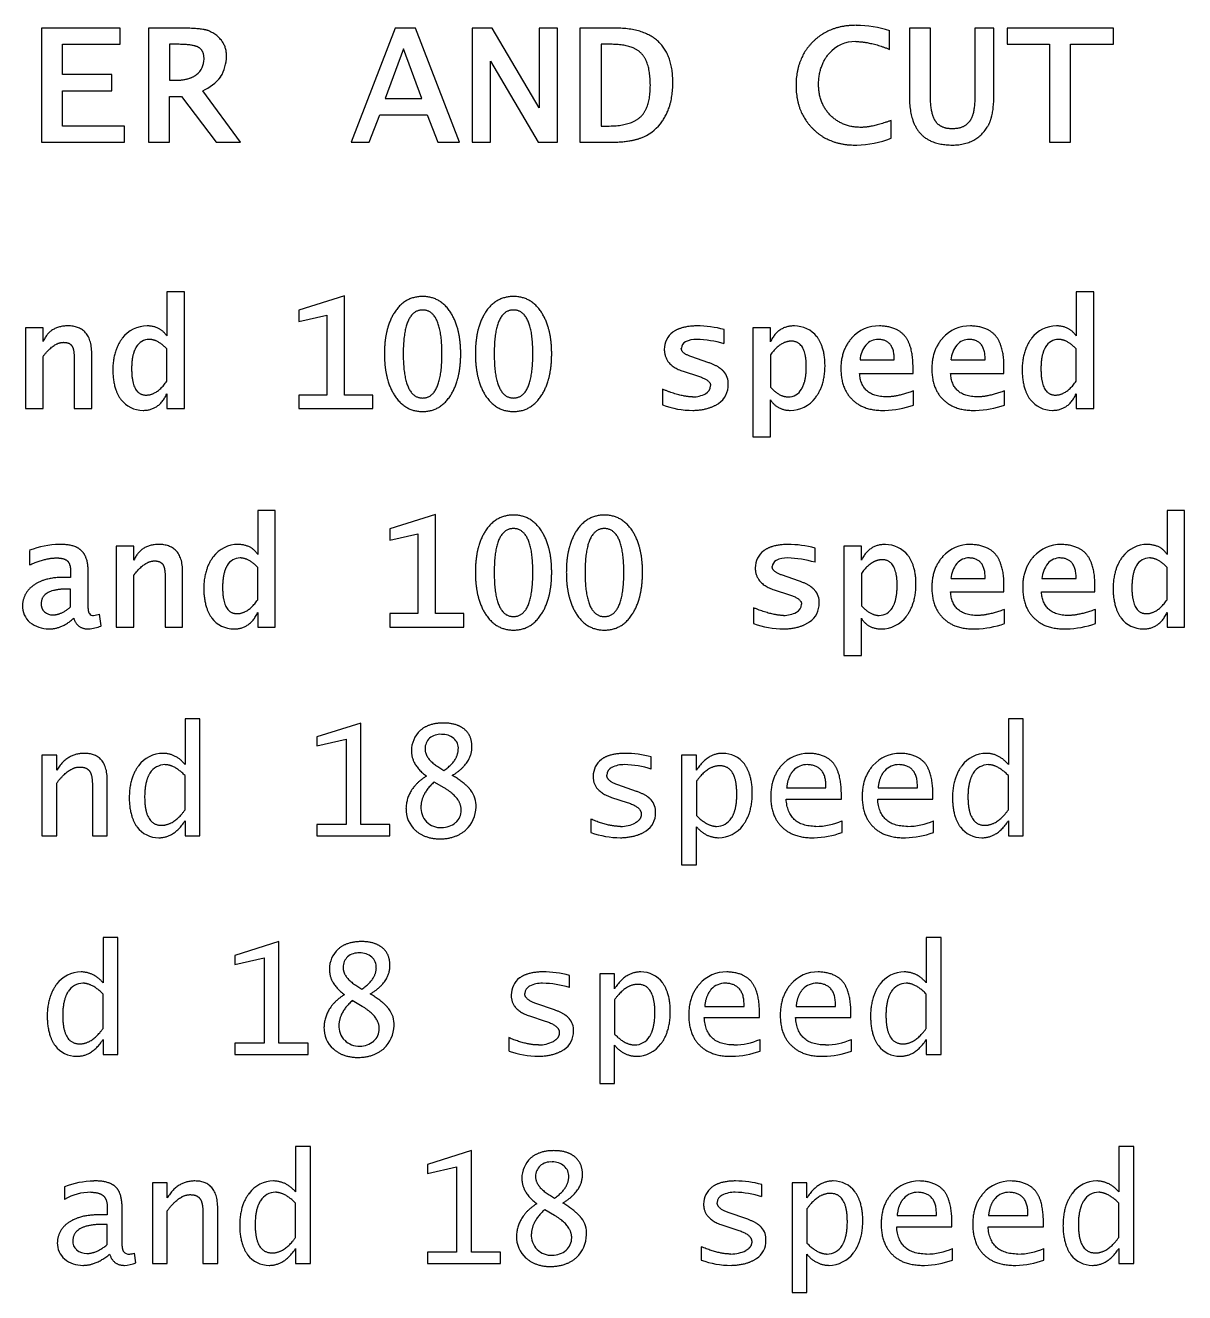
# Model space of a CAD drawing. Extents: x 49 to 1952, y 75 to 1350.
# Drawn here: x 1416.8 to 1538.7, y 977.9 to 1111.3 of the extents above; entities that cross this region are included whole.
import ezdxf

# ---------------------------------------------------------------- set-up
doc = ezdxf.new("R2010")
doc.units = 0
doc.header["$MEASUREMENT"] = 0
doc.layers.add('INSTRUCTIONS', color=98, linetype='Continuous')

msp = doc.modelspace()

# ---------------------------------------------------------------- linework, layer by layer
at = {"layer": 'INSTRUCTIONS'}
for p, q in [((1426.74, 1111), (1418.44, 1111)), ((1418.44, 1111), (1418.44, 1099)), ((1426.74, 1109.3), (1426.74, 1111)), ((1433.19, 1111), (1429.7, 1111)), ((1429.7, 1111), (1429.7, 1099)), ((1455.68, 1111), (1451.04, 1099)), ((1457.8, 1111), (1455.68, 1111)), ((1462.44, 1099), (1457.8, 1111)), ((1465.86, 1111), (1463.78, 1111)), ((1463.78, 1111), (1463.78, 1099)), ((1470.81, 1102.62), (1465.86, 1111)), ((1472.74, 1111), (1470.81, 1111)), ((1470.81, 1111), (1470.81, 1102.62)), ((1472.74, 1099), (1472.74, 1111)), ((1478.85, 1111), (1475.11, 1111)), ((1475.11, 1111), (1475.11, 1099)), ((1509.78, 1111), (1509.78, 1103.81)), ((1512, 1111), (1509.78, 1111)), ((1512, 1103.78), (1512, 1111)), ((1518.67, 1111), (1516.67, 1111)), ((1516.67, 1111), (1516.67, 1103.82)), ((1518.67, 1104.09), (1518.67, 1111)), ((1531.26, 1111), (1520.07, 1111)), ((1520.07, 1111), (1520.07, 1109.3)), ((1531.26, 1109.3), (1531.26, 1111)), ((1507.7, 1108.77), (1507.7, 1110.72)), ((1420.67, 1106.11), (1420.67, 1109.3)), ((1420.67, 1109.3), (1426.74, 1109.3)), ((1432.8, 1109.3), (1431.93, 1109.3)), ((1431.93, 1109.3), (1431.93, 1105.52)), ((1456.56, 1108.81), (1454.63, 1103.59)), ((1458.48, 1103.59), (1456.56, 1108.81)), ((1478.49, 1109.3), (1477.33, 1109.3)), ((1477.33, 1109.3), (1477.33, 1100.7)), ((1520.07, 1109.3), (1524.52, 1109.3)), ((1524.52, 1109.3), (1524.52, 1099)), ((1526.74, 1099), (1526.74, 1109.3)), ((1526.74, 1109.3), (1531.26, 1109.3)), ((1465.7, 1099), (1465.7, 1107.53)), ((1465.7, 1107.53), (1470.72, 1099)), ((1425.85, 1106.11), (1420.67, 1106.11)), ((1425.85, 1104.41), (1425.85, 1106.11)), ((1420.67, 1100.7), (1420.67, 1104.41)), ((1420.67, 1104.41), (1425.85, 1104.41)), ((1431.93, 1105.52), (1432.65, 1105.52)), ((1439.41, 1099), (1435.42, 1104.4)), ((1431.93, 1099), (1431.93, 1103.81)), ((1431.93, 1103.81), (1433.19, 1103.81)), ((1433.19, 1103.81), (1436.84, 1099)), ((1454.63, 1103.59), (1458.48, 1103.59)), ((1452.92, 1099), (1454.04, 1101.89)), ((1454.04, 1101.89), (1459.05, 1101.89)), ((1459.05, 1101.89), (1460.16, 1099)), ((1427.19, 1100.7), (1420.67, 1100.7)), ((1427.19, 1099), (1427.19, 1100.7)), ((1477.33, 1100.7), (1478.01, 1100.7)), ((1507.85, 1099.42), (1507.85, 1101.28)), ((1418.44, 1099), (1427.19, 1099)), ((1429.7, 1099), (1431.93, 1099)), ((1436.84, 1099), (1439.41, 1099)), ((1451.04, 1099), (1452.92, 1099)), ((1460.16, 1099), (1462.44, 1099)), ((1463.78, 1099), (1465.7, 1099)), ((1470.72, 1099), (1472.74, 1099)), ((1475.11, 1099), (1478.37, 1099)), ((1524.52, 1099), (1526.74, 1099)), ((1433.49, 1083.25), (1431.64, 1083.25)), ((1431.64, 1083.25), (1431.64, 1078.61)), ((1433.49, 1070.97), (1433.49, 1083.25)), ((1529.17, 1083.25), (1527.32, 1083.25)), ((1527.32, 1083.25), (1527.32, 1078.61)), ((1529.17, 1070.97), (1529.17, 1083.25)), ((1450.35, 1082.82), (1445.53, 1081.31)), ((1450.35, 1072.39), (1450.35, 1082.82)), ((1445.53, 1081.31), (1445.53, 1080.12)), ((1445.53, 1080.12), (1448.49, 1080.8)), ((1448.49, 1080.8), (1448.49, 1072.39)), ((1418.62, 1079.48), (1416.77, 1079.48)), ((1416.77, 1079.48), (1416.77, 1070.97)), ((1418.62, 1078.01), (1418.62, 1079.48)), ((1490.28, 1077.8), (1490.28, 1079.28)), ((1495.16, 1079.48), (1493.31, 1079.48)), ((1493.31, 1079.48), (1493.31, 1068)), ((1495.16, 1078), (1495.16, 1079.48)), ((1418.62, 1070.97), (1418.62, 1076.46)), ((1421.89, 1076.36), (1421.89, 1070.97)), ((1423.74, 1070.97), (1423.74, 1076.77)), ((1431.64, 1073.84), (1431.64, 1077.24)), ((1488.66, 1075.8), (1486.77, 1076.46)), ((1495.16, 1076.62), (1495.16, 1073.22)), ((1527.32, 1073.84), (1527.32, 1077.24)), ((1485.98, 1074.89), (1487.58, 1074.37)), ((1504.59, 1076.09), (1508.19, 1076.09)), ((1508.19, 1076.09), (1508.19, 1076.18)), ((1510.16, 1074.67), (1510.16, 1075.33)), ((1514.16, 1076.09), (1517.75, 1076.09)), ((1517.75, 1076.09), (1517.75, 1076.18)), ((1519.73, 1074.67), (1519.73, 1075.33)), ((1504.54, 1074.67), (1510.16, 1074.67)), ((1514.11, 1074.67), (1519.73, 1074.67)), ((1431.64, 1072.51), (1431.64, 1070.97)), ((1448.49, 1072.39), (1445.53, 1072.39)), ((1445.53, 1072.39), (1445.53, 1070.97)), ((1453.31, 1072.39), (1450.35, 1072.39)), ((1453.31, 1070.97), (1453.31, 1072.39)), ((1483.8, 1073.01), (1483.8, 1071.35)), ((1510.22, 1071.34), (1510.22, 1072.84)), ((1519.79, 1071.34), (1519.79, 1072.84)), ((1527.32, 1072.51), (1527.32, 1070.97)), ((1416.77, 1070.97), (1418.62, 1070.97)), ((1421.89, 1070.97), (1423.74, 1070.97)), ((1431.64, 1070.97), (1433.49, 1070.97)), ((1445.53, 1070.97), (1453.31, 1070.97)), ((1495.16, 1068), (1495.16, 1071.9)), ((1527.32, 1070.97), (1529.17, 1070.97)), ((1493.31, 1068), (1495.16, 1068)), ((1443.06, 1060.25), (1441.21, 1060.25)), ((1441.21, 1060.25), (1441.21, 1055.61)), ((1443.06, 1047.97), (1443.06, 1060.25)), ((1538.74, 1060.25), (1536.89, 1060.25)), ((1536.89, 1060.25), (1536.89, 1055.61)), ((1538.74, 1047.97), (1538.74, 1060.25)), ((1459.91, 1059.82), (1455.1, 1058.31)), ((1459.91, 1049.39), (1459.91, 1059.82)), ((1455.1, 1058.31), (1455.1, 1057.12)), ((1455.1, 1057.12), (1458.06, 1057.8)), ((1458.06, 1057.8), (1458.06, 1049.39)), ((1428.19, 1056.48), (1426.33, 1056.48)), ((1426.33, 1056.48), (1426.33, 1047.97)), ((1428.19, 1055.01), (1428.19, 1056.48)), ((1499.85, 1054.8), (1499.85, 1056.28)), ((1504.73, 1056.48), (1502.88, 1056.48)), ((1502.88, 1056.48), (1502.88, 1045)), ((1504.73, 1055), (1504.73, 1056.48)), ((1417.2, 1056.05), (1417.2, 1054.52)), ((1421.52, 1053.8), (1421.52, 1053.21)), ((1423.37, 1050.35), (1423.37, 1053.79)), ((1433.31, 1047.97), (1433.31, 1053.77)), ((1441.21, 1050.84), (1441.21, 1054.24)), ((1504.73, 1053.62), (1504.73, 1050.22)), ((1536.89, 1050.84), (1536.89, 1054.24)), ((1421.52, 1053.21), (1420.78, 1053.21)), ((1428.19, 1047.97), (1428.19, 1053.46)), ((1431.46, 1053.36), (1431.46, 1047.97)), ((1498.22, 1052.8), (1496.33, 1053.46)), ((1514.16, 1053.09), (1517.75, 1053.09)), ((1517.75, 1053.09), (1517.75, 1053.18)), ((1519.73, 1051.67), (1519.73, 1052.33)), ((1523.72, 1053.09), (1527.32, 1053.09)), ((1527.32, 1053.09), (1527.32, 1053.18)), ((1529.3, 1051.67), (1529.3, 1052.33)), ((1421.52, 1051.98), (1421.26, 1051.98)), ((1421.52, 1050.1), (1421.52, 1051.98)), ((1495.55, 1051.89), (1497.15, 1051.37)), ((1514.11, 1051.67), (1519.73, 1051.67)), ((1523.68, 1051.67), (1529.3, 1051.67)), ((1493.37, 1050.01), (1493.37, 1048.35)), ((1519.79, 1048.34), (1519.79, 1049.84)), ((1529.36, 1048.34), (1529.36, 1049.84)), ((1424.73, 1048.09), (1424.57, 1049.34)), ((1441.21, 1049.51), (1441.21, 1047.97)), ((1458.06, 1049.39), (1455.1, 1049.39)), ((1455.1, 1049.39), (1455.1, 1047.97)), ((1462.88, 1049.39), (1459.91, 1049.39)), ((1462.88, 1047.97), (1462.88, 1049.39)), ((1504.73, 1045), (1504.73, 1048.9)), ((1536.89, 1049.51), (1536.89, 1047.97)), ((1426.33, 1047.97), (1428.19, 1047.97)), ((1431.46, 1047.97), (1433.31, 1047.97)), ((1441.21, 1047.97), (1443.06, 1047.97)), ((1455.1, 1047.97), (1462.88, 1047.97)), ((1536.89, 1047.97), (1538.74, 1047.97)), ((1502.88, 1045), (1504.73, 1045)), ((1435.12, 1038.31), (1433.56, 1038.31)), ((1433.56, 1038.31), (1433.56, 1033.53)), ((1435.12, 1026), (1435.12, 1038.31)), ((1452.06, 1037.88), (1447.44, 1036.43)), ((1452.06, 1027.19), (1452.06, 1037.88)), ((1521.75, 1038.31), (1520.19, 1038.31)), ((1520.19, 1038.31), (1520.19, 1033.53)), ((1521.75, 1026), (1521.75, 1038.31)), ((1447.44, 1036.43), (1447.44, 1035.48)), ((1447.44, 1035.48), (1450.5, 1036.17)), ((1450.5, 1036.17), (1450.5, 1027.19)), ((1420.06, 1034.5), (1418.5, 1034.5)), ((1418.5, 1034.5), (1418.5, 1026)), ((1420.06, 1032.91), (1420.06, 1034.5)), ((1482.62, 1033.04), (1482.62, 1034.31)), ((1487.38, 1034.5), (1485.81, 1034.5)), ((1485.81, 1034.5), (1485.81, 1022.94)), ((1487.38, 1032.91), (1487.38, 1034.5)), ((1433.56, 1028.75), (1433.56, 1032.35)), ((1460.38, 1033.15), (1460.8, 1032.89)), ((1520.19, 1028.75), (1520.19, 1032.35)), ((1420.06, 1026), (1420.06, 1031.56)), ((1423.81, 1031.41), (1423.81, 1026)), ((1425.38, 1026), (1425.38, 1031.82)), ((1460.82, 1031.06), (1459.78, 1031.67)), ((1481.05, 1030.69), (1479.09, 1031.37)), ((1487.38, 1031.76), (1487.38, 1028.15)), ((1496.86, 1031.06), (1501, 1031.06)), ((1501, 1031.06), (1501, 1031.27)), ((1506.49, 1031.06), (1510.62, 1031.06)), ((1510.62, 1031.06), (1510.62, 1031.27)), ((1478.44, 1030.06), (1480.09, 1029.52)), ((1496.81, 1029.88), (1502.62, 1029.88)), ((1502.62, 1029.88), (1502.62, 1030.37)), ((1506.44, 1029.88), (1512.25, 1029.88)), ((1512.25, 1029.88), (1512.25, 1030.37)), ((1433.56, 1027.59), (1433.56, 1026)), ((1450.5, 1027.19), (1447.44, 1027.19)), ((1447.44, 1027.19), (1447.44, 1026)), ((1455.12, 1027.19), (1452.06, 1027.19)), ((1455.12, 1026), (1455.12, 1027.19)), ((1476.25, 1027.77), (1476.25, 1026.37)), ((1487.38, 1022.94), (1487.38, 1026.97)), ((1502.69, 1026.36), (1502.69, 1027.59)), ((1512.31, 1026.36), (1512.31, 1027.59)), ((1520.19, 1027.59), (1520.19, 1026)), ((1418.5, 1026), (1420.06, 1026)), ((1423.81, 1026), (1425.38, 1026)), ((1433.56, 1026), (1435.12, 1026)), ((1447.44, 1026), (1455.12, 1026)), ((1520.19, 1026), (1521.75, 1026)), ((1485.81, 1022.94), (1487.38, 1022.94)), ((1426.5, 1015.31), (1424.94, 1015.31)), ((1424.94, 1015.31), (1424.94, 1010.53)), ((1426.5, 1003), (1426.5, 1015.31)), ((1443.44, 1014.88), (1438.81, 1013.43)), ((1443.44, 1004.19), (1443.44, 1014.88)), ((1513.12, 1015.31), (1511.56, 1015.31)), ((1511.56, 1015.31), (1511.56, 1010.53)), ((1513.12, 1003), (1513.12, 1015.31)), ((1438.81, 1013.43), (1438.81, 1012.48)), ((1438.81, 1012.48), (1441.88, 1013.17)), ((1441.88, 1013.17), (1441.88, 1004.19)), ((1474, 1010.04), (1474, 1011.31)), ((1478.75, 1011.5), (1477.19, 1011.5)), ((1477.19, 1011.5), (1477.19, 999.94)), ((1478.75, 1009.91), (1478.75, 1011.5)), ((1451.75, 1010.15), (1452.18, 1009.89)), ((1424.94, 1005.75), (1424.94, 1009.35)), ((1452.2, 1008.06), (1451.16, 1008.67)), ((1472.43, 1007.69), (1470.47, 1008.37)), ((1478.75, 1008.76), (1478.75, 1005.15)), ((1492.38, 1008.06), (1492.38, 1008.27)), ((1502, 1008.06), (1502, 1008.27)), ((1511.56, 1005.75), (1511.56, 1009.35)), ((1469.81, 1007.06), (1471.47, 1006.52)), ((1488.19, 1006.88), (1494, 1006.88)), ((1488.24, 1008.06), (1492.38, 1008.06)), ((1494, 1006.88), (1494, 1007.37)), ((1497.81, 1006.88), (1503.62, 1006.88)), ((1497.86, 1008.06), (1502, 1008.06)), ((1503.62, 1006.88), (1503.62, 1007.37)), ((1424.94, 1004.59), (1424.94, 1003)), ((1467.62, 1004.77), (1467.62, 1003.37)), ((1494.06, 1003.36), (1494.06, 1004.59)), ((1503.69, 1003.36), (1503.69, 1004.59)), ((1511.56, 1004.59), (1511.56, 1003)), ((1424.94, 1003), (1426.5, 1003)), ((1441.88, 1004.19), (1438.81, 1004.19)), ((1438.81, 1004.19), (1438.81, 1003)), ((1438.81, 1003), (1446.5, 1003)), ((1446.5, 1004.19), (1443.44, 1004.19)), ((1446.5, 1003), (1446.5, 1004.19)), ((1478.75, 999.94), (1478.75, 1003.97)), ((1511.56, 1003), (1513.12, 1003)), ((1477.19, 999.94), (1478.75, 999.94)), ((1446.75, 993.31), (1445.19, 993.31)), ((1445.19, 993.31), (1445.19, 988.53)), ((1446.75, 981), (1446.75, 993.31)), ((1463.69, 992.88), (1459.06, 991.43)), ((1463.69, 982.19), (1463.69, 992.88)), ((1533.38, 993.31), (1531.81, 993.31)), ((1531.81, 993.31), (1531.81, 988.53)), ((1533.38, 981), (1533.38, 993.31)), ((1459.06, 991.43), (1459.06, 990.48)), ((1459.06, 990.48), (1462.12, 991.17)), ((1462.12, 991.17), (1462.12, 982.19)), ((1420.88, 989.09), (1420.88, 987.75)), ((1431.69, 989.5), (1430.12, 989.5)), ((1430.12, 989.5), (1430.12, 981)), ((1431.69, 987.91), (1431.69, 989.5)), ((1494.25, 988.04), (1494.25, 989.31)), ((1499, 989.5), (1497.44, 989.5)), ((1497.44, 989.5), (1497.44, 977.94)), ((1499, 987.91), (1499, 989.5)), ((1445.19, 983.75), (1445.19, 987.35)), ((1472, 988.15), (1472.43, 987.89)), ((1531.81, 983.75), (1531.81, 987.35)), ((1425.38, 986.12), (1424.42, 986.12)), ((1425.38, 986.85), (1425.38, 986.12)), ((1426.94, 983.31), (1426.94, 986.85)), ((1431.69, 981), (1431.69, 986.56)), ((1435.44, 986.41), (1435.44, 981)), ((1437, 981), (1437, 986.82)), ((1472.45, 986.06), (1471.41, 986.67)), ((1492.68, 985.69), (1490.72, 986.37)), ((1499, 986.76), (1499, 983.15)), ((1508.49, 986.06), (1512.62, 986.06)), ((1512.62, 986.06), (1512.62, 986.27)), ((1518.11, 986.06), (1522.25, 986.06)), ((1522.25, 986.06), (1522.25, 986.27)), ((1425.38, 985.12), (1424.91, 985.12)), ((1425.38, 983), (1425.38, 985.12)), ((1490.06, 985.06), (1491.72, 984.52)), ((1508.44, 984.88), (1514.25, 984.88)), ((1514.25, 984.88), (1514.25, 985.37)), ((1518.06, 984.88), (1523.88, 984.88)), ((1523.88, 984.88), (1523.88, 985.37)), ((1428.38, 981.08), (1428.23, 982.08)), ((1445.19, 982.59), (1445.19, 981)), ((1462.12, 982.19), (1459.06, 982.19)), ((1459.06, 982.19), (1459.06, 981)), ((1466.75, 982.19), (1463.69, 982.19)), ((1466.75, 981), (1466.75, 982.19)), ((1487.88, 982.77), (1487.88, 981.37)), ((1499, 977.94), (1499, 981.97)), ((1514.31, 981.36), (1514.31, 982.59)), ((1523.94, 981.36), (1523.94, 982.59)), ((1531.81, 982.59), (1531.81, 981)), ((1430.12, 981), (1431.69, 981)), ((1435.44, 981), (1437, 981)), ((1445.19, 981), (1446.75, 981)), ((1459.06, 981), (1466.75, 981)), ((1531.81, 981), (1533.38, 981)), ((1497.44, 977.94), (1499, 977.94))]:
    msp.add_line(p, q, dxfattribs=at)
for centre, radius, start, end in [((1504.18, 1100.21), 11.08, 71.4414, 90), ((1504.13, 1105.84), 3.76, 90, 138.304), ((1433.45, 1107.75), 2.11, 309.0796, 0), ((1433.82, 1108.04), 4.1, 328.3085, 0), ((1433.49, 1108.82), 4.82, 293.5609, 322.4766), ((1479.8, 1103.94), 4.82, 291.2137, 321.6295), ((1504, 1109.35), 10.65, 271.3125, 291.1942), ((1429.57, 1076.38), 3.29, 89.7407, 142.9613), ((1486.27, 1077.2), 2.28, 127.2726, 180), ((1487.41, 1068.89), 10.78, 74.5263, 90), ((1497.68, 1076.61), 3.05, 39.1113, 90), ((1506.56, 1075.84), 3.83, 88.7873, 138.2848), ((1516.13, 1075.84), 3.83, 88.7873, 138.2848), ((1525.25, 1076.38), 3.29, 89.7407, 142.9613), ((1429.78, 1076.71), 1.54, 89.1298, 151.1266), ((1486.57, 1077.29), 0.789, 117.5041, 176.6889), ((1487.32, 1075.69), 2.56, 88.391, 115.9441), ((1487.06, 1066.54), 11.71, 74.0449, 88.391), ((1507.35, 1075.91), 2.77, 141.1136, 176.3547), ((1506.45, 1076.64), 1.61, 87.6638, 141.1136), ((1516.92, 1075.91), 2.77, 141.1136, 176.3547), ((1516.02, 1076.64), 1.61, 87.6638, 141.1136), ((1525.46, 1076.71), 1.54, 89.1298, 151.1266), ((1488.83, 1073.61), 1.89, 356.9759, 41.9359), ((1486.97, 1075.18), 2.98, 270, 297.3292), ((1487.81, 1073.45), 1.06, 299.7288, 355.9023), ((1488.38, 1073.45), 2.34, 304.2377, 1.5845), ((1497.04, 1073.77), 1.57, 269.7272, 331.2423), ((1429.14, 1073.73), 2.95, 217.8603, 270), ((1487, 1080.08), 9.3, 249.8678, 270), ((1497.22, 1074.14), 3.36, 270.3566, 322.7319), ((1506.92, 1080.73), 9.95, 271.4837, 289.394), ((1516.49, 1080.73), 9.95, 271.4837, 289.394), ((1524.82, 1073.73), 2.95, 217.8603, 270), ((1420.55, 1047.24), 9.43, 91.2613, 110.8379), ((1439.14, 1053.38), 3.29, 89.7407, 142.9613), ((1496.98, 1045.89), 10.78, 74.5263, 90), ((1507.25, 1053.61), 3.05, 39.1113, 90), ((1516.13, 1052.84), 3.83, 88.7873, 138.2848), ((1525.7, 1052.84), 3.83, 88.7873, 138.2848), ((1534.82, 1053.38), 3.29, 89.7407, 142.9613), ((1439.35, 1053.71), 1.54, 89.1298, 151.1266), ((1495.84, 1054.2), 2.28, 127.2726, 180), ((1496.13, 1054.29), 0.789, 117.5041, 176.6889), ((1496.89, 1052.69), 2.56, 88.391, 115.9441), ((1496.63, 1043.54), 11.71, 74.0449, 88.391), ((1516.02, 1053.64), 1.61, 87.6638, 141.1136), ((1525.59, 1053.64), 1.61, 87.6638, 141.1136), ((1535.03, 1053.71), 1.54, 89.1298, 151.1266), ((1516.92, 1052.91), 2.77, 141.1136, 176.3547), ((1526.49, 1052.91), 2.77, 141.1136, 176.3547), ((1498.4, 1050.61), 1.89, 356.9759, 41.9359), ((1418.71, 1050.19), 2.26, 178.6574, 229.3865), ((1419.49, 1050.37), 1.07, 174.04, 227.5509), ((1419.66, 1050.65), 1.39, 230.0488, 270), ((1497.38, 1050.45), 1.06, 299.7288, 355.9023), ((1497.95, 1050.45), 2.34, 304.2377, 1.5845), ((1506.61, 1050.77), 1.57, 269.7272, 331.2423), ((1419.23, 1050.97), 3.19, 231.4632, 270), ((1423.88, 1049.64), 0.446, 210.6224, 277.4546), ((1423.68, 1051.87), 2.68, 275.497, 289.281), ((1438.71, 1050.73), 2.95, 217.8603, 270), ((1496.57, 1057.08), 9.3, 249.8678, 270), ((1496.53, 1052.18), 2.98, 270, 297.3292), ((1506.79, 1051.14), 3.36, 270.3566, 322.7319), ((1516.49, 1057.73), 9.95, 271.4837, 289.394), ((1526.05, 1057.73), 9.95, 271.4837, 289.394), ((1534.39, 1050.73), 2.95, 217.8603, 270), ((1423.02, 1052.35), 4.59, 274.9074, 291.8131), ((1460.29, 1034.97), 2.91, 133.3638, 180), ((1460.31, 1035.18), 1.5, 133.1038, 180), ((1460.4, 1034.98), 1.71, 84.9715, 130.769), ((1460.64, 1034.85), 1.84, 49.8134, 92.7517), ((1460.95, 1035.21), 1.37, 355.7406, 49.8134), ((1431.28, 1031.41), 3.28, 90.6969, 142.9449), ((1478.77, 1032.26), 2.27, 127.9877, 180), ((1479.84, 1024.25), 10.44, 74.5577, 90), ((1490.14, 1031.81), 2.88, 37.7986, 90), ((1499.15, 1030.9), 3.79, 89.3737, 138.4033), ((1508.78, 1030.9), 3.79, 89.3737, 138.4033), ((1517.91, 1031.41), 3.28, 90.6969, 142.9449), ((1431.48, 1031.6), 1.9, 90.9971, 147.8026), ((1478.88, 1032.37), 0.942, 117.2566, 177.6561), ((1479.76, 1030.47), 3.03, 88.9833, 115.5872), ((1479.63, 1023.6), 9.9, 72.4147, 88.9833), ((1499, 1031.55), 1.95, 88.1343, 137.9456), ((1508.63, 1031.55), 1.95, 88.1343, 137.9456), ((1518.11, 1031.6), 1.9, 90.9971, 147.8026), ((1461.43, 1029.13), 2.76, 357.9796, 36.9065), ((1481.23, 1028.57), 1.84, 356.2803, 42.0021), ((1459.8, 1028.81), 2.99, 178.3213, 228.2709), ((1460.46, 1028.97), 2.09, 176.1082, 224.9811), ((1460.89, 1028.71), 1.74, 311.2865, 0), ((1460.74, 1029.12), 3.44, 313.6704, 358.5408), ((1480.82, 1028.39), 2.25, 303.7827, 1.34), ((1430.79, 1028.67), 2.86, 217.4837, 270), ((1460.48, 1028.99), 2.12, 224.9811, 272.3547), ((1460.6, 1029.09), 2.21, 269.1656, 310.3429), ((1479.38, 1030.5), 3.5, 270, 296.6144), ((1489.45, 1028.9), 1.9, 271.0608, 327.8734), ((1489.65, 1029.09), 3.28, 270.7528, 323.0274), ((1499.94, 1033.64), 6.64, 270, 294.4094), ((1509.57, 1033.64), 6.64, 270, 294.4094), ((1517.41, 1028.67), 2.86, 217.4837, 270), ((1479.39, 1034.99), 9.18, 249.9962, 270), ((1499.56, 1035.03), 9.22, 271.1489, 289.8449), ((1509.18, 1035.03), 9.22, 271.1489, 289.8449), ((1451.66, 1011.97), 2.91, 133.3638, 180), ((1451.78, 1011.98), 1.71, 84.9715, 130.769), ((1452.02, 1011.85), 1.84, 49.8134, 92.7517), ((1451.69, 1012.18), 1.5, 133.1038, 180), ((1452.32, 1012.21), 1.37, 355.7406, 49.8134), ((1422.66, 1008.41), 3.28, 90.6969, 142.9449), ((1470.15, 1009.26), 2.27, 127.9877, 180), ((1471.22, 1001.25), 10.44, 74.5577, 90), ((1481.52, 1008.81), 2.88, 37.7986, 90), ((1490.53, 1007.9), 3.79, 89.3737, 138.4033), ((1500.15, 1007.9), 3.79, 89.3737, 138.4033), ((1509.28, 1008.41), 3.28, 90.6969, 142.9449), ((1422.86, 1008.6), 1.9, 90.9971, 147.8026), ((1470.25, 1009.37), 0.942, 117.2566, 177.6561), ((1471.13, 1007.47), 3.03, 88.9833, 115.5872), ((1471.01, 1000.6), 9.9, 72.4147, 88.9833), ((1490.38, 1008.55), 1.95, 88.1343, 137.9456), ((1500, 1008.55), 1.95, 88.1343, 137.9456), ((1509.48, 1008.6), 1.9, 90.9971, 147.8026), ((1452.81, 1006.13), 2.76, 357.9796, 36.9065), ((1451.17, 1005.81), 2.99, 178.3213, 228.2709), ((1451.83, 1005.97), 2.09, 176.1082, 224.9811), ((1452.26, 1005.71), 1.74, 311.2865, 360), ((1452.12, 1006.12), 3.44, 313.6704, 358.5408), ((1472.6, 1005.57), 1.84, 356.2803, 42.0021), ((1451.86, 1005.99), 2.12, 224.9811, 272.3547), ((1451.98, 1006.09), 2.21, 269.1656, 310.3429), ((1470.75, 1007.5), 3.5, 270, 296.6144), ((1472.19, 1005.39), 2.25, 303.7827, 1.34), ((1480.83, 1005.9), 1.9, 271.0608, 327.8734), ((1491.32, 1010.64), 6.64, 270, 294.4094), ((1500.94, 1010.64), 6.64, 270, 294.4094), ((1422.16, 1005.67), 2.86, 217.4837, 270), ((1470.76, 1011.99), 9.18, 249.9962, 270), ((1481.02, 1006.09), 3.28, 270.7528, 323.0274), ((1490.93, 1012.03), 9.22, 271.1489, 289.8449), ((1500.56, 1012.03), 9.22, 271.1489, 289.8449), ((1508.79, 1005.67), 2.86, 217.4837, 270), ((1471.91, 989.97), 2.91, 133.3638, 180), ((1471.94, 990.18), 1.5, 133.1038, 180), ((1472.03, 989.98), 1.71, 84.9715, 130.769), ((1472.27, 989.85), 1.84, 49.8134, 92.7517), ((1472.57, 990.21), 1.37, 355.7406, 49.8134), ((1424.12, 980.63), 9.05, 90.9807, 111.0263), ((1442.91, 986.41), 3.28, 90.6969, 142.9449), ((1491.47, 979.25), 10.44, 74.5577, 90), ((1501.77, 986.81), 2.88, 37.7986, 90), ((1510.78, 985.9), 3.79, 89.3737, 138.4033), ((1520.4, 985.9), 3.79, 89.3737, 138.4033), ((1529.53, 986.41), 3.28, 90.6969, 142.9449), ((1423.65, 982.99), 5.51, 90, 120.2439), ((1443.11, 986.6), 1.9, 90.9971, 147.8026), ((1490.4, 987.26), 2.27, 127.9877, 180), ((1490.5, 987.37), 0.942, 117.2566, 177.6561), ((1491.38, 985.47), 3.03, 88.9833, 115.5872), ((1491.26, 978.6), 9.9, 72.4147, 88.9833), ((1510.63, 986.55), 1.95, 88.1343, 137.9456), ((1520.25, 986.55), 1.95, 88.1343, 137.9456), ((1529.73, 986.6), 1.9, 90.9971, 147.8026), ((1473.06, 984.13), 2.76, 357.9796, 36.9065), ((1492.85, 983.57), 1.84, 356.2803, 42.0021), ((1422.28, 983.13), 2.16, 178.7099, 229.5612), ((1422.94, 983.33), 1.19, 175.6846, 229.0471), ((1471.42, 983.81), 2.99, 178.3213, 228.2709), ((1472.08, 983.97), 2.09, 176.1082, 224.9811), ((1472.51, 983.71), 1.74, 311.2865, 0), ((1472.37, 984.12), 3.44, 313.6704, 358.5408), ((1492.44, 983.39), 2.25, 303.7827, 1.34), ((1501.08, 983.9), 1.9, 271.0608, 327.8734), ((1423.23, 983.81), 1.74, 231.8273, 270), ((1427.65, 982.67), 0.678, 215.8509, 276.9414), ((1427.59, 984.56), 2.56, 273.3496, 284.5841), ((1442.41, 983.67), 2.86, 217.4837, 270), ((1472.11, 983.99), 2.12, 224.9811, 272.3547), ((1472.23, 984.09), 2.21, 269.1656, 310.3429), ((1491, 985.5), 3.5, 270, 296.6144), ((1501.27, 984.09), 3.28, 270.7528, 323.0274), ((1511.57, 988.64), 6.64, 270, 294.4094), ((1521.19, 988.64), 6.64, 270, 294.4094), ((1529.04, 983.67), 2.86, 217.4837, 270), ((1422.81, 983.93), 3.12, 231.7522, 270), ((1426.89, 984.85), 4.05, 274.1418, 291.5113), ((1491.01, 989.99), 9.18, 249.9962, 270), ((1511.18, 990.03), 9.22, 271.1489, 289.8449), ((1520.81, 990.03), 9.22, 271.1489, 289.8449)]:
    msp.add_arc(centre, radius, start, end, dxfattribs=at)
for points in [[(1436, 1110.74), (1435.28, 1111), (1433.19, 1111)], [(1484.89, 1105.27), (1484.89, 1111), (1478.85, 1111)], [(1504.18, 1111.3), (1501.34, 1111.3), (1499.59, 1109.53)], [(1437.93, 1108.04), (1437.93, 1109.89), (1436, 1110.74)], [(1504.13, 1109.59), (1505.63, 1109.59), (1507.7, 1108.77)], [(1435, 1108.97), (1434.44, 1109.3), (1432.8, 1109.3)], [(1435.56, 1107.75), (1435.56, 1108.64), (1435, 1108.97)], [(1481.6, 1108.31), (1480.68, 1109.3), (1478.49, 1109.3)], [(1482.52, 1104.99), (1482.52, 1107.33), (1481.6, 1108.31)], [(1499.59, 1109.53), (1497.85, 1107.77), (1497.85, 1104.98)], [(1500.22, 1105.11), (1500.24, 1107.06), (1501.33, 1108.34)], [(1432.65, 1105.52), (1433.99, 1105.53), (1434.78, 1106.11)], [(1481.49, 1101.67), (1482.52, 1102.63), (1482.52, 1104.99)], [(1483.58, 1100.95), (1484.89, 1102.61), (1484.89, 1105.27)], [(1497.85, 1104.98), (1497.85, 1102.17), (1499.61, 1100.43)], [(1501.48, 1101.82), (1500.22, 1103.08), (1500.22, 1105.11)], [(1509.78, 1103.81), (1509.78, 1101.23), (1510.89, 1099.97)], [(1512.55, 1101.18), (1512, 1101.95), (1512, 1103.78)], [(1516.67, 1103.82), (1516.67, 1101.95), (1516.1, 1101.18)], [(1518.12, 1100.84), (1518.67, 1101.85), (1518.67, 1104.09)], [(1478.01, 1100.7), (1480.46, 1100.7), (1481.49, 1101.67)], [(1504.69, 1100.56), (1502.74, 1100.56), (1501.48, 1101.82)], [(1499.61, 1100.43), (1501.38, 1098.64), (1504.25, 1098.7)], [(1507.85, 1101.28), (1505.88, 1100.56), (1504.69, 1100.56)], [(1514.27, 1100.41), (1513.09, 1100.41), (1512.55, 1101.18)], [(1516.1, 1101.18), (1515.53, 1100.41), (1514.27, 1100.41)], [(1514.3, 1098.7), (1516.96, 1098.7), (1518.12, 1100.84)], [(1478.37, 1099), (1480.34, 1099), (1481.54, 1099.45)], [(1510.89, 1099.97), (1512, 1098.7), (1514.3, 1098.7)], [(1458.56, 1082.76), (1456.69, 1082.76), (1455.62, 1081.11)], [(1461.49, 1081.1), (1460.42, 1082.76), (1458.56, 1082.76)], [(1468.12, 1082.76), (1466.26, 1082.76), (1465.18, 1081.11)], [(1471.06, 1081.1), (1469.99, 1082.76), (1468.12, 1082.76)], [(1455.62, 1081.11), (1454.54, 1079.46), (1454.54, 1076.74)], [(1458.56, 1081.34), (1456.52, 1081.34), (1456.52, 1076.74)], [(1460.59, 1076.74), (1460.59, 1081.34), (1458.56, 1081.34)], [(1462.57, 1076.74), (1462.57, 1079.45), (1461.49, 1081.1)], [(1465.18, 1081.11), (1464.11, 1079.46), (1464.11, 1076.74)], [(1468.12, 1081.34), (1466.09, 1081.34), (1466.09, 1076.74)], [(1470.16, 1076.74), (1470.16, 1081.34), (1468.12, 1081.34)], [(1472.14, 1076.74), (1472.14, 1079.45), (1471.06, 1081.1)], [(1421.22, 1079.67), (1419.34, 1079.67), (1418.62, 1078.01)], [(1423.74, 1076.77), (1423.74, 1079.67), (1421.22, 1079.67)], [(1431.64, 1078.61), (1431.01, 1079.63), (1429.59, 1079.67)], [(1487.41, 1079.67), (1485.8, 1079.65), (1484.89, 1079.02)], [(1497.68, 1079.67), (1495.94, 1079.67), (1495.16, 1078)], [(1509.31, 1078.59), (1508.46, 1079.61), (1506.65, 1079.67)], [(1518.88, 1078.59), (1518.03, 1079.61), (1516.21, 1079.67)], [(1527.32, 1078.61), (1526.69, 1079.63), (1525.27, 1079.67)], [(1418.62, 1076.46), (1419.75, 1077.94), (1420.77, 1077.94)], [(1420.77, 1077.94), (1421.38, 1077.94), (1421.63, 1077.6)], [(1421.63, 1077.6), (1421.89, 1077.25), (1421.89, 1076.36)], [(1426.95, 1078.36), (1425.96, 1077.06), (1425.96, 1074.99)], [(1431.64, 1077.24), (1430.71, 1078.24), (1429.8, 1078.25)], [(1497.37, 1078.06), (1496.19, 1078.06), (1495.16, 1076.62)], [(1498.93, 1075.35), (1498.93, 1078.06), (1497.37, 1078.06)], [(1500.9, 1075.53), (1500.89, 1077.41), (1500.05, 1078.54)], [(1503.71, 1078.39), (1502.57, 1077.11), (1502.57, 1075.17)], [(1508.19, 1076.18), (1508.18, 1078.2), (1506.52, 1078.25)], [(1510.16, 1075.33), (1510.16, 1077.52), (1509.31, 1078.59)], [(1513.28, 1078.39), (1512.14, 1077.11), (1512.14, 1075.17)], [(1517.75, 1076.18), (1517.75, 1078.2), (1516.08, 1078.25)], [(1519.73, 1075.33), (1519.73, 1077.52), (1518.88, 1078.59)], [(1522.63, 1078.36), (1521.64, 1077.06), (1521.64, 1074.99)], [(1527.32, 1077.24), (1526.39, 1078.24), (1525.48, 1078.25)], [(1428.43, 1077.45), (1427.94, 1076.66), (1427.94, 1075.15)], [(1454.54, 1076.74), (1454.54, 1073.99), (1455.63, 1072.32)], [(1456.52, 1076.74), (1456.52, 1072.08), (1458.56, 1072.08)], [(1458.56, 1072.08), (1460.59, 1072.08), (1460.59, 1076.74)], [(1461.48, 1072.32), (1462.57, 1073.99), (1462.57, 1076.74)], [(1464.11, 1076.74), (1464.11, 1073.99), (1465.19, 1072.32)], [(1466.09, 1076.74), (1466.09, 1072.08), (1468.12, 1072.08)], [(1468.12, 1072.08), (1470.16, 1072.08), (1470.16, 1076.74)], [(1471.05, 1072.32), (1472.14, 1073.99), (1472.14, 1076.74)], [(1483.99, 1077.2), (1483.99, 1075.55), (1485.98, 1074.89)], [(1486.77, 1076.46), (1485.76, 1076.8), (1485.78, 1077.34)], [(1524.11, 1077.45), (1523.62, 1076.66), (1523.62, 1075.15)], [(1425.96, 1074.99), (1425.98, 1073.07), (1426.81, 1071.92)], [(1427.94, 1075.15), (1427.94, 1072.39), (1429.47, 1072.39)], [(1490.23, 1074.88), (1489.75, 1075.42), (1488.66, 1075.8)], [(1498.41, 1073.01), (1498.93, 1073.83), (1498.93, 1075.35)], [(1499.89, 1072.11), (1500.9, 1073.43), (1500.9, 1075.53)], [(1502.57, 1075.17), (1502.57, 1073.06), (1503.77, 1071.92)], [(1512.14, 1075.17), (1512.14, 1073.06), (1513.33, 1071.92)], [(1521.64, 1074.99), (1521.66, 1073.07), (1522.49, 1071.92)], [(1523.62, 1075.15), (1523.62, 1072.39), (1525.15, 1072.39)], [(1429.47, 1072.39), (1430.61, 1072.39), (1431.64, 1073.84)], [(1487.58, 1074.37), (1488.88, 1073.96), (1488.86, 1073.38)], [(1507.38, 1072.2), (1504.7, 1072.2), (1504.54, 1074.67)], [(1516.95, 1072.2), (1514.27, 1072.2), (1514.11, 1074.67)], [(1525.15, 1072.39), (1526.29, 1072.39), (1527.32, 1073.84)], [(1429.14, 1070.78), (1430.84, 1070.78), (1431.64, 1072.51)], [(1455.63, 1072.32), (1456.71, 1070.66), (1458.56, 1070.66)], [(1458.56, 1070.66), (1460.4, 1070.66), (1461.48, 1072.32)], [(1465.19, 1072.32), (1466.28, 1070.66), (1468.12, 1070.66)], [(1468.12, 1070.66), (1469.97, 1070.66), (1471.05, 1072.32)], [(1486.97, 1072.2), (1485.76, 1072.2), (1483.8, 1073.01)], [(1495.16, 1073.22), (1496.11, 1072.2), (1497.03, 1072.2)], [(1510.22, 1072.84), (1508.55, 1072.2), (1507.38, 1072.2)], [(1519.79, 1072.84), (1518.11, 1072.2), (1516.95, 1072.2)], [(1524.82, 1070.78), (1526.52, 1070.78), (1527.32, 1072.51)], [(1487, 1070.78), (1488.66, 1070.81), (1489.7, 1071.52)], [(1495.16, 1071.9), (1495.82, 1070.81), (1497.24, 1070.78)], [(1503.77, 1071.92), (1504.97, 1070.72), (1507.18, 1070.78)], [(1513.33, 1071.92), (1514.54, 1070.72), (1516.74, 1070.78)], [(1468.12, 1059.76), (1466.26, 1059.76), (1465.18, 1058.11)], [(1471.06, 1058.1), (1469.99, 1059.76), (1468.12, 1059.76)], [(1477.69, 1059.76), (1475.83, 1059.76), (1474.75, 1058.11)], [(1480.63, 1058.1), (1479.55, 1059.76), (1477.69, 1059.76)], [(1465.18, 1058.11), (1464.11, 1056.46), (1464.11, 1053.74)], [(1468.12, 1058.34), (1466.09, 1058.34), (1466.09, 1053.74)], [(1470.16, 1053.74), (1470.16, 1058.34), (1468.12, 1058.34)], [(1472.14, 1053.74), (1472.14, 1056.45), (1471.06, 1058.1)], [(1474.75, 1058.11), (1473.68, 1056.46), (1473.68, 1053.74)], [(1477.69, 1058.34), (1475.65, 1058.34), (1475.65, 1053.74)], [(1479.73, 1053.74), (1479.73, 1058.34), (1477.69, 1058.34)], [(1481.7, 1053.74), (1481.7, 1056.45), (1480.63, 1058.1)], [(1422.68, 1056), (1421.99, 1056.71), (1420.34, 1056.67)], [(1430.79, 1056.67), (1428.9, 1056.67), (1428.19, 1055.01)], [(1433.31, 1053.77), (1433.31, 1056.67), (1430.79, 1056.67)], [(1441.21, 1055.61), (1440.58, 1056.63), (1439.16, 1056.67)], [(1496.98, 1056.67), (1495.36, 1056.65), (1494.45, 1056.02)], [(1507.25, 1056.67), (1505.51, 1056.67), (1504.73, 1055)], [(1518.88, 1055.59), (1518.03, 1056.61), (1516.21, 1056.67)], [(1528.45, 1055.59), (1527.6, 1056.61), (1525.78, 1056.67)], [(1536.89, 1055.61), (1536.26, 1056.63), (1534.83, 1056.67)], [(1417.2, 1054.52), (1418.81, 1055.25), (1420.05, 1055.25)], [(1420.05, 1055.25), (1420.86, 1055.25), (1421.19, 1054.93)], [(1421.19, 1054.93), (1421.52, 1054.6), (1421.52, 1053.8)], [(1423.37, 1053.79), (1423.37, 1055.34), (1422.68, 1056)], [(1428.19, 1053.46), (1429.31, 1054.94), (1430.34, 1054.94)], [(1430.34, 1054.94), (1430.95, 1054.94), (1431.2, 1054.6)], [(1436.52, 1055.36), (1435.53, 1054.06), (1435.53, 1051.99)], [(1441.21, 1054.24), (1440.28, 1055.24), (1439.37, 1055.25)], [(1506.94, 1055.06), (1505.76, 1055.06), (1504.73, 1053.62)], [(1508.49, 1052.35), (1508.49, 1055.06), (1506.94, 1055.06)], [(1510.47, 1052.53), (1510.46, 1054.41), (1509.62, 1055.54)], [(1513.28, 1055.39), (1512.14, 1054.11), (1512.14, 1052.17)], [(1517.75, 1053.18), (1517.75, 1055.2), (1516.08, 1055.25)], [(1519.73, 1052.33), (1519.73, 1054.52), (1518.88, 1055.59)], [(1522.84, 1055.39), (1521.7, 1054.11), (1521.7, 1052.17)], [(1527.32, 1053.18), (1527.32, 1055.2), (1525.65, 1055.25)], [(1529.3, 1052.33), (1529.3, 1054.52), (1528.45, 1055.59)], [(1532.2, 1055.36), (1531.21, 1054.06), (1531.21, 1051.99)], [(1536.89, 1054.24), (1535.96, 1055.24), (1535.05, 1055.25)], [(1431.2, 1054.6), (1431.46, 1054.25), (1431.46, 1053.36)], [(1438, 1054.45), (1437.51, 1053.66), (1437.51, 1052.15)], [(1464.11, 1053.74), (1464.11, 1050.99), (1465.19, 1049.32)], [(1466.09, 1053.74), (1466.09, 1049.08), (1468.12, 1049.08)], [(1468.12, 1049.08), (1470.16, 1049.08), (1470.16, 1053.74)], [(1471.05, 1049.32), (1472.14, 1050.99), (1472.14, 1053.74)], [(1473.68, 1053.74), (1473.68, 1050.99), (1474.76, 1049.32)], [(1475.65, 1053.74), (1475.65, 1049.08), (1477.69, 1049.08)], [(1477.69, 1049.08), (1479.73, 1049.08), (1479.73, 1053.74)], [(1480.62, 1049.32), (1481.7, 1050.99), (1481.7, 1053.74)], [(1493.56, 1054.2), (1493.56, 1052.55), (1495.55, 1051.89)], [(1496.33, 1053.46), (1495.33, 1053.8), (1495.35, 1054.34)], [(1533.68, 1054.45), (1533.19, 1053.66), (1533.19, 1052.15)], [(1417.65, 1052.39), (1416.49, 1051.57), (1416.46, 1050.24)], [(1420.78, 1053.21), (1418.84, 1053.21), (1417.65, 1052.39)], [(1499.8, 1051.88), (1499.32, 1052.42), (1498.22, 1052.8)], [(1507.98, 1050.01), (1508.49, 1050.83), (1508.49, 1052.35)], [(1509.46, 1049.11), (1510.47, 1050.43), (1510.47, 1052.53)], [(1421.26, 1051.98), (1418.43, 1051.98), (1418.43, 1050.48)], [(1435.53, 1051.99), (1435.55, 1050.07), (1436.38, 1048.92)], [(1437.51, 1052.15), (1437.51, 1049.39), (1439.04, 1049.39)], [(1497.15, 1051.37), (1498.45, 1050.96), (1498.43, 1050.38)], [(1512.14, 1052.17), (1512.14, 1050.06), (1513.33, 1048.92)], [(1516.95, 1049.2), (1514.27, 1049.2), (1514.11, 1051.67)], [(1521.7, 1052.17), (1521.7, 1050.06), (1522.9, 1048.92)], [(1526.52, 1049.2), (1523.84, 1049.2), (1523.68, 1051.67)], [(1531.21, 1051.99), (1531.23, 1050.07), (1532.06, 1048.92)], [(1533.19, 1052.15), (1533.19, 1049.39), (1534.72, 1049.39)], [(1419.66, 1049.26), (1420.54, 1049.26), (1421.52, 1050.1)], [(1423.5, 1049.41), (1423.37, 1049.63), (1423.37, 1050.35)], [(1439.04, 1049.39), (1440.17, 1049.39), (1441.21, 1050.84)], [(1496.53, 1049.2), (1495.32, 1049.2), (1493.37, 1050.01)], [(1504.73, 1050.22), (1505.68, 1049.2), (1506.6, 1049.2)], [(1519.79, 1049.84), (1518.11, 1049.2), (1516.95, 1049.2)], [(1529.36, 1049.84), (1527.68, 1049.2), (1526.52, 1049.2)], [(1534.72, 1049.39), (1535.85, 1049.39), (1536.89, 1050.84)], [(1419.23, 1047.78), (1420.65, 1047.78), (1421.85, 1048.92)], [(1421.85, 1048.92), (1422.19, 1047.78), (1423.42, 1047.78)], [(1438.71, 1047.78), (1440.41, 1047.78), (1441.21, 1049.51)], [(1465.19, 1049.32), (1466.28, 1047.66), (1468.12, 1047.66)], [(1468.12, 1047.66), (1469.97, 1047.66), (1471.05, 1049.32)], [(1474.76, 1049.32), (1475.84, 1047.66), (1477.69, 1047.66)], [(1477.69, 1047.66), (1479.54, 1047.66), (1480.62, 1049.32)], [(1496.57, 1047.78), (1498.22, 1047.81), (1499.26, 1048.52)], [(1504.73, 1048.9), (1505.38, 1047.81), (1506.81, 1047.78)], [(1513.33, 1048.92), (1514.54, 1047.72), (1516.74, 1047.78)], [(1522.9, 1048.92), (1524.1, 1047.72), (1526.31, 1047.78)], [(1534.39, 1047.78), (1536.09, 1047.78), (1536.89, 1049.51)], [(1460.72, 1037.88), (1459.2, 1037.88), (1458.29, 1037.08)], [(1462.96, 1037.22), (1462.16, 1037.88), (1460.72, 1037.88)], [(1463.75, 1035.37), (1463.75, 1036.57), (1462.96, 1037.22)], [(1457.38, 1034.97), (1457.38, 1033.46), (1458.96, 1032.3)], [(1458.81, 1035.18), (1458.81, 1034.08), (1460.38, 1033.15)], [(1460.8, 1032.89), (1462.26, 1033.85), (1462.31, 1035.11)], [(1461.68, 1032.37), (1463.75, 1033.6), (1463.75, 1035.37)], [(1422.96, 1034.69), (1421.13, 1034.69), (1420.06, 1032.91)], [(1425.38, 1031.82), (1425.38, 1034.69), (1422.96, 1034.69)], [(1433.56, 1033.53), (1432.61, 1034.66), (1431.25, 1034.69)], [(1479.84, 1034.69), (1478.25, 1034.68), (1477.37, 1034.05)], [(1490.14, 1034.69), (1488.49, 1034.69), (1487.38, 1032.91)], [(1493.25, 1030.54), (1493.23, 1032.45), (1492.42, 1033.57)], [(1501.79, 1033.64), (1500.96, 1034.64), (1499.2, 1034.69)], [(1502.62, 1030.37), (1502.62, 1032.58), (1501.79, 1033.64)], [(1511.42, 1033.64), (1510.58, 1034.64), (1508.82, 1034.69)], [(1512.25, 1030.37), (1512.25, 1032.58), (1511.42, 1033.64)], [(1520.19, 1033.53), (1519.23, 1034.66), (1517.87, 1034.69)], [(1420.06, 1031.56), (1421.32, 1033.25), (1422.47, 1033.25)], [(1422.47, 1033.25), (1423.2, 1033.25), (1423.51, 1032.83)], [(1423.51, 1032.83), (1423.81, 1032.41), (1423.81, 1031.41)], [(1428.67, 1033.39), (1427.69, 1032.08), (1427.69, 1029.97)], [(1429.87, 1032.61), (1429.31, 1031.72), (1429.31, 1030.11)], [(1433.56, 1032.35), (1432.48, 1033.47), (1431.45, 1033.5)], [(1458.96, 1032.3), (1456.88, 1030.98), (1456.81, 1028.9)], [(1463.64, 1030.79), (1463.09, 1031.52), (1461.68, 1032.37)], [(1476.5, 1032.26), (1476.5, 1030.69), (1478.44, 1030.06)], [(1479.09, 1031.37), (1477.93, 1031.77), (1477.94, 1032.4)], [(1489.83, 1033.38), (1488.53, 1033.38), (1487.38, 1031.76)], [(1491.62, 1030.39), (1491.62, 1033.38), (1489.83, 1033.38)], [(1496.32, 1033.41), (1495.19, 1032.14), (1495.19, 1030.16)], [(1497.55, 1032.86), (1496.97, 1032.21), (1496.86, 1031.06)], [(1501, 1031.27), (1501, 1033.43), (1499.06, 1033.5)], [(1505.94, 1033.41), (1504.81, 1032.14), (1504.81, 1030.16)], [(1507.18, 1032.86), (1506.6, 1032.21), (1506.49, 1031.06)], [(1510.62, 1031.27), (1510.62, 1033.43), (1508.69, 1033.5)], [(1515.3, 1033.39), (1514.31, 1032.08), (1514.31, 1029.97)], [(1516.5, 1032.61), (1515.94, 1031.72), (1515.94, 1030.11)], [(1520.19, 1032.35), (1519.11, 1033.47), (1518.07, 1033.5)], [(1459.78, 1031.67), (1458.43, 1030.47), (1458.38, 1029.11)], [(1462.62, 1028.71), (1462.63, 1029.99), (1460.82, 1031.06)], [(1427.69, 1029.97), (1427.71, 1028.06), (1428.52, 1026.93)], [(1429.31, 1030.11), (1429.31, 1027.12), (1431.1, 1027.12)], [(1482.59, 1029.8), (1482.13, 1030.32), (1481.05, 1030.69)], [(1491.07, 1027.89), (1491.62, 1028.78), (1491.62, 1030.39)], [(1492.27, 1027.12), (1493.25, 1028.42), (1493.25, 1030.54)], [(1495.19, 1030.16), (1495.19, 1028.06), (1496.37, 1026.94)], [(1499.94, 1027), (1496.99, 1027), (1496.81, 1029.88)], [(1504.81, 1030.16), (1504.81, 1028.06), (1505.99, 1026.94)], [(1509.57, 1027), (1506.61, 1027), (1506.44, 1029.88)], [(1514.31, 1029.97), (1514.33, 1028.06), (1515.14, 1026.93)], [(1515.94, 1030.11), (1515.94, 1027.12), (1517.73, 1027.12)], [(1431.1, 1027.12), (1432.41, 1027.12), (1433.56, 1028.75)], [(1480.09, 1029.52), (1481.56, 1029.05), (1481.56, 1028.31)], [(1481.56, 1028.31), (1481.58, 1027.72), (1480.94, 1027.37)], [(1517.73, 1027.12), (1519.04, 1027.12), (1520.19, 1028.75)], [(1430.79, 1025.81), (1432.44, 1025.81), (1433.56, 1027.59)], [(1479.38, 1027), (1478.06, 1027), (1476.25, 1027.77)], [(1487.38, 1028.15), (1488.45, 1027.03), (1489.49, 1027)], [(1487.38, 1026.97), (1488.33, 1025.84), (1489.69, 1025.81)], [(1496.37, 1026.94), (1497.55, 1025.77), (1499.74, 1025.81)], [(1505.99, 1026.94), (1507.17, 1025.77), (1509.37, 1025.81)], [(1517.41, 1025.81), (1519.06, 1025.81), (1520.19, 1027.59)], [(1457.81, 1026.58), (1458.81, 1025.69), (1460.41, 1025.69)], [(1460.41, 1025.69), (1462.04, 1025.7), (1463.12, 1026.63)], [(1479.39, 1025.81), (1481.05, 1025.85), (1482.07, 1026.53)], [(1452.1, 1014.88), (1450.57, 1014.88), (1449.66, 1014.08)], [(1454.33, 1014.22), (1453.54, 1014.88), (1452.1, 1014.88)], [(1455.12, 1012.37), (1455.12, 1013.57), (1454.33, 1014.22)], [(1453.05, 1009.37), (1455.12, 1010.6), (1455.12, 1012.37)], [(1424.94, 1010.53), (1423.98, 1011.66), (1422.62, 1011.69)], [(1448.75, 1011.97), (1448.75, 1010.46), (1450.33, 1009.3)], [(1450.19, 1012.18), (1450.18, 1011.08), (1451.75, 1010.15)], [(1452.18, 1009.89), (1453.64, 1010.85), (1453.69, 1012.11)], [(1471.22, 1011.69), (1469.63, 1011.68), (1468.75, 1011.05)], [(1481.52, 1011.69), (1479.87, 1011.69), (1478.75, 1009.91)], [(1493.17, 1010.64), (1492.33, 1011.64), (1490.57, 1011.69)], [(1502.79, 1010.64), (1501.96, 1011.64), (1500.2, 1011.69)], [(1511.56, 1010.53), (1510.61, 1011.66), (1509.25, 1011.69)], [(1420.05, 1010.39), (1419.06, 1009.08), (1419.06, 1006.97)], [(1421.25, 1009.61), (1420.69, 1008.72), (1420.69, 1007.11)], [(1424.94, 1009.35), (1423.86, 1010.47), (1422.82, 1010.5)], [(1481.21, 1010.38), (1479.9, 1010.38), (1478.75, 1008.76)], [(1483, 1007.39), (1483, 1010.38), (1481.21, 1010.38)], [(1484.62, 1007.54), (1484.61, 1009.45), (1483.79, 1010.57)], [(1487.69, 1010.41), (1486.56, 1009.14), (1486.56, 1007.16)], [(1488.93, 1009.86), (1488.35, 1009.21), (1488.24, 1008.06)], [(1492.38, 1008.27), (1492.37, 1010.43), (1490.44, 1010.5)], [(1494, 1007.37), (1494, 1009.58), (1493.17, 1010.64)], [(1497.32, 1010.41), (1496.19, 1009.14), (1496.19, 1007.16)], [(1498.55, 1009.86), (1497.97, 1009.21), (1497.86, 1008.06)], [(1502, 1008.27), (1502, 1010.43), (1500.06, 1010.5)], [(1503.62, 1007.37), (1503.62, 1009.58), (1502.79, 1010.64)], [(1506.67, 1010.39), (1505.69, 1009.08), (1505.69, 1006.97)], [(1507.87, 1009.61), (1507.31, 1008.72), (1507.31, 1007.11)], [(1511.56, 1009.35), (1510.48, 1010.47), (1509.45, 1010.5)], [(1450.33, 1009.3), (1448.26, 1007.98), (1448.19, 1005.9)], [(1451.16, 1008.67), (1449.81, 1007.47), (1449.75, 1006.11)], [(1455.01, 1007.79), (1454.46, 1008.52), (1453.05, 1009.37)], [(1467.88, 1009.26), (1467.88, 1007.69), (1469.81, 1007.06)], [(1470.47, 1008.37), (1469.31, 1008.77), (1469.31, 1009.4)], [(1419.06, 1006.97), (1419.08, 1005.06), (1419.89, 1003.93)], [(1420.69, 1007.11), (1420.69, 1004.12), (1422.48, 1004.12)], [(1454, 1005.71), (1454, 1006.99), (1452.2, 1008.06)], [(1473.97, 1006.8), (1473.5, 1007.32), (1472.43, 1007.69)], [(1482.44, 1004.89), (1483, 1005.78), (1483, 1007.39)], [(1483.64, 1004.12), (1484.62, 1005.42), (1484.62, 1007.54)], [(1486.56, 1007.16), (1486.56, 1005.06), (1487.74, 1003.94)], [(1491.32, 1004), (1488.36, 1004), (1488.19, 1006.88)], [(1496.19, 1007.16), (1496.19, 1005.06), (1497.37, 1003.94)], [(1500.94, 1004), (1497.99, 1004), (1497.81, 1006.88)], [(1505.69, 1006.97), (1505.71, 1005.06), (1506.52, 1003.93)], [(1507.31, 1007.11), (1507.31, 1004.12), (1509.1, 1004.12)], [(1422.48, 1004.12), (1423.79, 1004.12), (1424.94, 1005.75)], [(1471.47, 1006.52), (1472.94, 1006.05), (1472.94, 1005.31)], [(1509.1, 1004.12), (1510.41, 1004.12), (1511.56, 1005.75)], [(1422.16, 1002.81), (1423.81, 1002.81), (1424.94, 1004.59)], [(1470.75, 1004), (1469.43, 1004), (1467.62, 1004.77)], [(1472.94, 1005.31), (1472.95, 1004.72), (1472.32, 1004.37)], [(1478.75, 1005.15), (1479.82, 1004.03), (1480.86, 1004)], [(1508.79, 1002.81), (1510.44, 1002.81), (1511.56, 1004.59)], [(1449.19, 1003.58), (1450.18, 1002.69), (1451.79, 1002.69)], [(1451.79, 1002.69), (1453.42, 1002.7), (1454.5, 1003.63)], [(1470.76, 1002.81), (1472.42, 1002.85), (1473.44, 1003.53)], [(1478.75, 1003.97), (1479.7, 1002.84), (1481.07, 1002.81)], [(1487.74, 1003.94), (1488.92, 1002.77), (1491.12, 1002.81)], [(1497.37, 1003.94), (1498.55, 1002.77), (1500.74, 1002.81)], [(1472.35, 992.88), (1470.82, 992.88), (1469.91, 992.08)], [(1474.58, 992.22), (1473.79, 992.88), (1472.35, 992.88)], [(1475.38, 990.37), (1475.38, 991.57), (1474.58, 992.22)], [(1426.27, 989.05), (1425.59, 989.72), (1423.97, 989.69)], [(1434.58, 989.69), (1432.75, 989.69), (1431.69, 987.91)], [(1437, 986.82), (1437, 989.69), (1434.58, 989.69)], [(1445.19, 988.53), (1444.23, 989.66), (1442.87, 989.69)], [(1469, 989.97), (1469, 988.46), (1470.58, 987.3)], [(1470.44, 990.18), (1470.43, 989.08), (1472, 988.15)], [(1472.43, 987.89), (1473.89, 988.85), (1473.94, 990.11)], [(1473.3, 987.37), (1475.38, 988.6), (1475.38, 990.37)], [(1491.47, 989.69), (1489.88, 989.68), (1489, 989.05)], [(1501.77, 989.69), (1500.12, 989.69), (1499, 987.91)], [(1513.42, 988.64), (1512.58, 989.64), (1510.82, 989.69)], [(1523.04, 988.64), (1522.21, 989.64), (1520.45, 989.69)], [(1531.81, 988.53), (1530.86, 989.66), (1529.5, 989.69)], [(1423.65, 988.5), (1424.58, 988.5), (1424.98, 988.12)], [(1426.94, 986.85), (1426.94, 988.41), (1426.27, 989.05)], [(1431.69, 986.56), (1432.95, 988.25), (1434.1, 988.25)], [(1434.1, 988.25), (1434.82, 988.25), (1435.13, 987.83)], [(1440.3, 988.39), (1439.31, 987.08), (1439.31, 984.97)], [(1445.19, 987.35), (1444.11, 988.47), (1443.07, 988.5)], [(1501.46, 988.38), (1500.15, 988.38), (1499, 986.76)], [(1503.25, 985.39), (1503.25, 988.38), (1501.46, 988.38)], [(1504.88, 985.54), (1504.86, 987.45), (1504.04, 988.57)], [(1507.94, 988.41), (1506.81, 987.14), (1506.81, 985.16)], [(1512.62, 986.27), (1512.62, 988.43), (1510.69, 988.5)], [(1514.25, 985.37), (1514.25, 987.58), (1513.42, 988.64)], [(1517.57, 988.41), (1516.44, 987.14), (1516.44, 985.16)], [(1522.25, 986.27), (1522.25, 988.43), (1520.31, 988.5)], [(1523.88, 985.37), (1523.88, 987.58), (1523.04, 988.64)], [(1526.92, 988.39), (1525.94, 987.08), (1525.94, 984.97)], [(1531.81, 987.35), (1530.73, 988.47), (1529.7, 988.5)], [(1424.98, 988.12), (1425.38, 987.74), (1425.38, 986.85)], [(1435.13, 987.83), (1435.44, 987.41), (1435.44, 986.41)], [(1441.5, 987.61), (1440.94, 986.72), (1440.94, 985.11)], [(1470.58, 987.3), (1468.51, 985.98), (1468.44, 983.9)], [(1475.26, 985.79), (1474.71, 986.52), (1473.3, 987.37)], [(1488.12, 987.26), (1488.13, 985.69), (1490.06, 985.06)], [(1490.72, 986.37), (1489.56, 986.77), (1489.56, 987.4)], [(1509.18, 987.86), (1508.6, 987.21), (1508.49, 986.06)], [(1518.8, 987.86), (1518.22, 987.21), (1518.11, 986.06)], [(1528.12, 987.61), (1527.56, 986.72), (1527.56, 985.11)], [(1424.42, 986.12), (1422.48, 986.12), (1421.3, 985.31)], [(1471.41, 986.67), (1470.06, 985.47), (1470, 984.11)], [(1474.25, 983.71), (1474.25, 984.99), (1472.45, 986.06)], [(1494.22, 984.8), (1493.75, 985.32), (1492.68, 985.69)], [(1503.89, 982.12), (1504.88, 983.42), (1504.88, 985.54)], [(1421.3, 985.31), (1420.16, 984.5), (1420.12, 983.17)], [(1424.91, 985.12), (1421.82, 985.12), (1421.75, 983.42)], [(1439.31, 984.97), (1439.33, 983.06), (1440.14, 981.93)], [(1440.94, 985.11), (1440.94, 982.12), (1442.73, 982.12)], [(1491.72, 984.52), (1493.19, 984.05), (1493.19, 983.31)], [(1502.69, 982.89), (1503.25, 983.78), (1503.25, 985.39)], [(1506.81, 985.16), (1506.81, 983.06), (1507.99, 981.94)], [(1511.57, 982), (1508.61, 982), (1508.44, 984.88)], [(1516.44, 985.16), (1516.44, 983.06), (1517.62, 981.94)], [(1521.19, 982), (1518.24, 982), (1518.06, 984.88)], [(1525.94, 984.97), (1525.96, 983.06), (1526.77, 981.93)], [(1527.56, 985.11), (1527.56, 982.12), (1529.35, 982.12)], [(1423.23, 982.06), (1424.24, 982.06), (1425.38, 983)], [(1427.1, 982.28), (1426.94, 982.55), (1426.94, 983.31)], [(1442.73, 982.12), (1444.04, 982.12), (1445.19, 983.75)], [(1493.19, 983.31), (1493.2, 982.72), (1492.57, 982.37)], [(1499, 983.15), (1500.07, 982.03), (1501.11, 982)], [(1529.35, 982.12), (1530.66, 982.12), (1531.81, 983.75)], [(1422.81, 980.81), (1424.21, 980.81), (1425.62, 981.98)], [(1425.62, 981.98), (1426.02, 980.81), (1427.18, 980.81)], [(1442.41, 980.81), (1444.06, 980.81), (1445.19, 982.59)], [(1469.44, 981.58), (1470.43, 980.69), (1472.04, 980.69)], [(1472.04, 980.69), (1473.67, 980.7), (1474.75, 981.63)], [(1491, 982), (1489.68, 982), (1487.88, 982.77)], [(1491.01, 980.81), (1492.67, 980.85), (1493.69, 981.53)], [(1499, 981.97), (1499.95, 980.84), (1501.32, 980.81)], [(1507.99, 981.94), (1509.17, 980.77), (1511.37, 980.81)], [(1517.62, 981.94), (1518.8, 980.77), (1520.99, 980.81)], [(1529.04, 980.81), (1530.69, 980.81), (1531.81, 982.59)]]:
    msp.add_open_spline(points, degree=2, dxfattribs=at)

doc.saveas('drawing.dxf')
